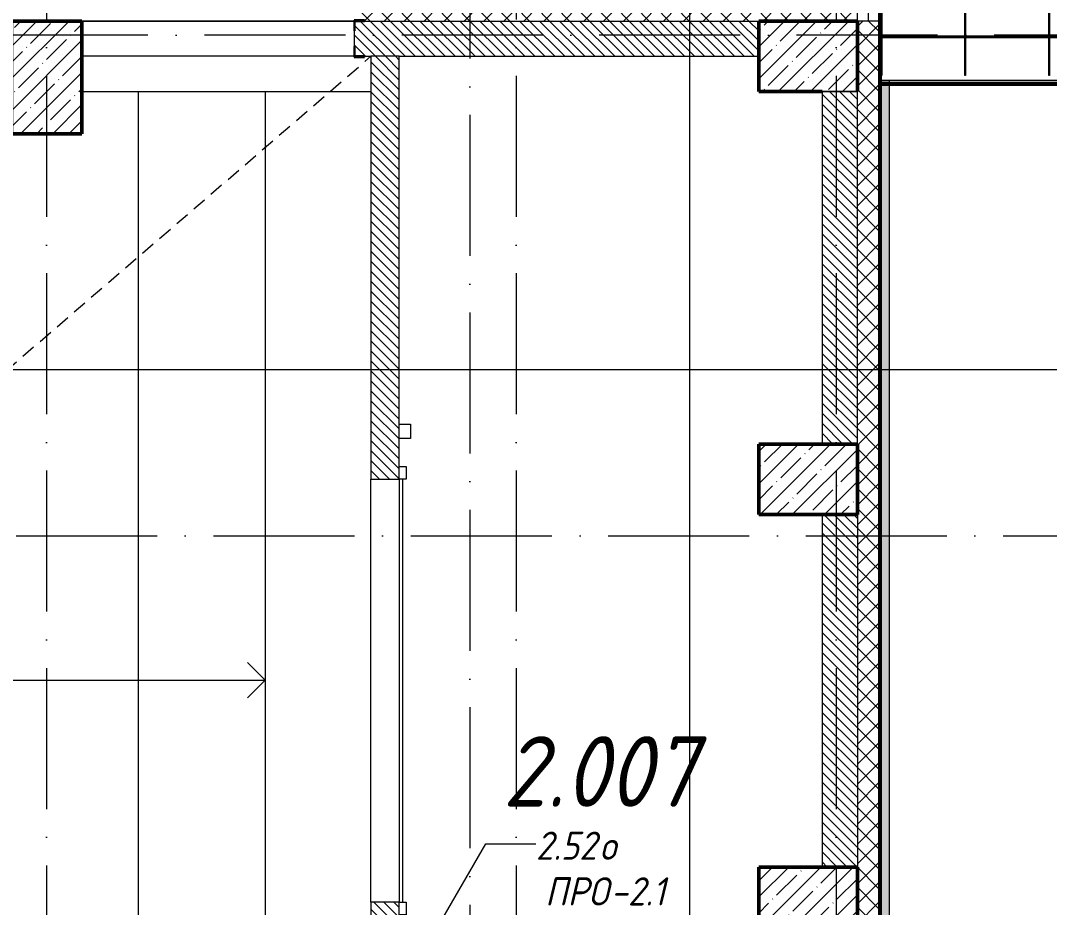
# Model space of a CAD drawing. Header units: millimetres. Extents: x -537608 to 253996, y -217170 to 186033.
# Drawn here: x -166883 to -159586, y 34018 to 40308 of the extents above; entities that cross this region are included whole.
import ezdxf

# ---------------------------------------------------------------- set-up
doc = ezdxf.new("R2010")
doc.units = ezdxf.units.MM
doc.linetypes.add('200_ШТРИХ_ш1п0_6_', pattern=[160, 100, -60])
doc.linetypes.add('50_200_ШТРИХ_1Т_ш5_п1_п1_', pattern=[1400, 1000, -200, 0, -200])
for name, color, linetype, lineweight in [('A-DETL-____-OTLN-3', 7, '200_ШТРИХ_ш1п0_6_', 9), ('A-DOOR-____-MCUT', 7, 'Continuous', 13), ('A-DOOR-____-OTLN', 7, 'Continuous', 9), ('A-FLOR-____-OTLN', 7, 'Continuous', 9), ('A-GENM-____-IDEN', 7, 'Continuous', 9), ('A-GENM-____-MCUT', 7, 'Continuous', 25), ('A-GENM-____-OTLN', 7, 'Continuous', 9), ('A-GENM-____-OTLN-1', 7, 'Continuous', 25), ('A-GLAZ-____-IDEN', 7, 'Continuous', 9), ('A-GLAZ-____-OTLN', 7, 'Continuous', 9), ('A-WALL-____-MCUT', 7, 'Continuous', 13), ('A-WALL-____-MCUT-1', 7, 'Continuous', 9), ('A-WALL-____-OTLN', 7, 'Continuous', 9), ('A-WALL-____-PATT-1', 7, 'Continuous', 9), ('A-WALL-FNSH-MCUT-1', 7, 'Continuous', 9), ('E-ELEC-EQPM-OTLN', 7, 'Continuous', 9), ('I-WALL-____-OTLN', 7, 'Continuous', 9), ('S-COLS-____-MCUT', 7, 'Continuous', 50), ('S-COLS-____-OTLN', 7, 'Continuous', 9), ('S-GRID-____-OTLN-1', 7, '50_200_ШТРИХ_1Т_ш5_п1_п1_', 9), ('S-STRS-____-OTLN-1', 7, 'Continuous', 9), ('Марки помещений', 7, 'Continuous', 9)]:
    doc.layers.add(name, color=color, linetype=linetype, lineweight=lineweight)
doc.layers.add('A-GLAZ-____-OTLN-1', color=7, linetype='Continuous', lineweight=9, true_color=0xc0c0c0)
doc.layers.add('G-____-____-SYMB-1', color=9, linetype='Continuous', lineweight=9, true_color=0x808080)
doc.styles.add('ISOCPEUR_I_11', font='isocpeui.ttf', dxfattribs={"width": 0.9, "height": 200})
doc.styles.add('ISOCPEUR_I_2', font='isocpeui.ttf', dxfattribs={"width": 0.9, "height": 140})
pattern_1 = [(135, (-184647.673, -45376.493), (-35.35534, -35.35534), [])]
pattern_2 = [(45, (-184647.67, -45376.49), (-70.71068, 70.71068), []), (135, (-184647.67, -45376.49), (-70.71068, -70.71068), [])]

# ---------------------------------------------------------------- blocks, each defined once
blk = doc.blocks.new('141_Фартук_СКБ - 141_Фартук_СКБ_вентфасад-30031396-АР1_План отверстий 2 этажа в осях 1-64_Ю-ЯЯ')
at = {"layer": 'A-GENM-____-MCUT'}
for p, q in [((26160, 757.8), (0, 757.8)), ((0, 756.7), (26160, 756.7)), ((26160, 756.7), (26160, 757.8))]:
    blk.add_line(p, q, dxfattribs=at)
at = {"layer": 'A-GENM-____-OTLN'}
for p, q in [((0, 765.2), (26160, 765.2)), ((0, 752.5), (26160, 752.5)), ((0, 743.4), (26160, 743.4)), ((0, 742.6), (26160, 742.6))]:
    blk.add_line(p, q, dxfattribs=at)
blk = doc.blocks.new('Элемент крепления - Пластина-30015157-АР1_План отверстий 2 этажа в осях 1-64_Ю-ЯЯ')
at = {"layer": 'A-GENM-____-OTLN'}
for p, q in [((25651.1, 85294), (25651.1, 85988)), ((25651.1, 85988), (25656.1, 85988)), ((25656.1, 85988), (25656.1, 85294)), ((25656.1, 85294), (25651.1, 85294))]:
    blk.add_line(p, q, dxfattribs=at)
blk = doc.blocks.new('Швеллер - 140х58-30031487-АР1_План отверстий 2 этажа в осях 1-64_Ю-ЯЯ')
at = {"layer": 'A-GENM-____-MCUT'}
for p, q in [((-12488, -71), (-13077.5, -71)), ((-11893.4, -71), (-12483, -71)), ((-11298.9, -71), (-11888.4, -71)), ((-13077.5, -75), (-12488, -75)), ((-12483, -75), (-11893.4, -75)), ((-11888.4, -75), (-11298.9, -75))]:
    blk.add_line(p, q, dxfattribs=at)
blk = doc.blocks.new('BSC_Колонна _Прямоугольная - 500х800-V64-АР1_План отверстий 2 этажа в осях 1-64_Ю-ЯЯ')
at = {"layer": 'S-COLS-____-OTLN'}
h = blk.add_hatch(dxfattribs=at)
h.set_pattern_fill('FP_75', color=256, style=0, pattern_type=2)
h.set_pattern_definition([(45, (-17950, -85281.04), (-114.04925, 114.04925), []), (45, (-17835.95, -85281.04), (-114.04925, 114.04925), [201.613, -40.323, 3.353, -36.97])])
h.paths.add_polyline_path([(-250, -400), (250, -400), (250, 400), (-250, 400)], flags=0)
at = {"layer": 'S-COLS-____-MCUT'}
for p, q in [((250, 400), (-250, 400)), ((-250, 400), (-250, -400)), ((250, -400), (250, 400)), ((-250, -400), (250, -400))]:
    blk.add_line(p, q, dxfattribs=at)
blk = doc.blocks.new('BSC_Колонна _Прямоугольная - 500х700-V68-АР1_План отверстий 2 этажа в осях 1-64_Ю-ЯЯ')
at = {"layer": 'S-COLS-____-OTLN'}
h = blk.add_hatch(dxfattribs=at)
h.set_pattern_fill('FP_80', color=256, style=0, pattern_type=2)
h.set_pattern_definition([(315, (-79431.04, 23350), (114.04925, 114.04925), []), (315, (-79431.04, 23235.95), (114.04925, 114.04925), [201.613, -40.323, 3.353, -36.97])])
h.paths.add_polyline_path([(-250, -350), (250, -350), (250, 350), (-250, 350)], flags=0)
at = {"layer": 'S-COLS-____-MCUT'}
for p, q in [((250, 350), (-250, 350)), ((-250, 350), (-250, -350)), ((250, -350), (250, 350)), ((-250, -350), (250, -350))]:
    blk.add_line(p, q, dxfattribs=at)
blk = doc.blocks.new('BSC_Колонна _Прямоугольная - 500х700-V69-АР1_План отверстий 2 этажа в осях 1-64_Ю-ЯЯ')
at = {"layer": 'S-COLS-____-OTLN'}
h = blk.add_hatch(dxfattribs=at)
h.set_pattern_fill('FP_81', color=256, style=0, pattern_type=2)
h.set_pattern_definition([(315, (-82431.04, 23350), (114.04925, 114.04925), []), (315, (-82431.04, 23235.95), (114.04925, 114.04925), [201.613, -40.323, 3.353, -36.97])])
h.paths.add_polyline_path([(-250, -350), (250, -350), (250, 350), (-250, 350)], flags=0)
at = {"layer": 'S-COLS-____-MCUT'}
for p, q in [((250, 350), (-250, 350)), ((-250, 350), (-250, -350)), ((250, -350), (250, 350)), ((-250, -350), (250, -350))]:
    blk.add_line(p, q, dxfattribs=at)
blk = doc.blocks.new('DM_Штора_Противопожарная_Doormaster_EI-60 - ш_3000 х в_1200-27470059-АР1_План отверстий 2 этажа в осях 1-64_Ю-ЯЯ')
at = {"layer": 'A-DOOR-____-MCUT'}
for p, q in [((-1465, -100), (-1375, -100)), ((-1465, -150), (-1465, -100)), ((-1375, -100), (-1375, -150)), ((-1375, -125), (1625, -125)), ((1625, -100), (1715, -100)), ((1625, -150), (1625, -100)), ((1715, -100), (1715, -150)), ((-1375, -150), (-1465, -150)), ((1715, -150), (1625, -150))]:
    blk.add_line(p, q, dxfattribs=at)
at = {"layer": 'E-ELEC-EQPM-OTLN'}
for p, q in [((1915, -180), (1915, -100)), ((1915, -100), (2015, -100)), ((2015, -100), (2015, -180)), ((2015, -180), (1915, -180))]:
    blk.add_line(p, q, dxfattribs=at)
blk = doc.blocks.new('Фахверк_СКБ_Уголок - 250_2700-27497298-АР1_План отверстий 2 этажа в осях 1-64_Ю-ЯЯ')
at = {"layer": 'A-GENM-____-MCUT'}
for p, q in [((200, 181), (125, 181)), ((125, 181), (125, 106)), ((131, 106), (131, 175)), ((131, 175), (200, 175)), ((200, 175), (200, 181)), ((125, 106), (131, 106)), ((131, -6), (125, -6)), ((125, -6), (125, -81)), ((131, -75), (131, -6)), ((125, -81), (200, -81)), ((200, -75), (131, -75)), ((200, -81), (200, -75))]:
    blk.add_line(p, q, dxfattribs=at)
blk = doc.blocks.new('Отлив_СКБ1 - Отлив_Фасады на кровле-32719945-АР1_План отверстий 2 этажа в осях 1-64_Ю-ЯЯ')
at = {"layer": 'A-GLAZ-____-OTLN-1'}
h = blk.add_hatch(color=256, dxfattribs=at)
h.paths.add_polyline_path([(17312, 170), (17254, 228), (9745, 228), (9745, 170), (14782, 170), (14782, 204), (16582, 204), (16582, 170), (17141.2, 170)], flags=0)
h.paths.add_polyline_path([(9682, 228), (9008, 228), (9008, 170), (9682, 170)], flags=0)
h.paths.add_polyline_path([(8945, 170), (8945, 228), (40.2, 228), (40.2, 170), (8665.5, 170)], flags=0)
h.paths.add_polyline_path([(17.6, 170), (17.6, 228), (2, 228), (2, 170)], flags=0)
at = {"layer": 'A-GLAZ-____-OTLN'}
for p, q in [((17.6, 228), (2, 228)), ((8945, 228), (40.2, 228))]:
    blk.add_line(p, q, dxfattribs=at)

msp = doc.modelspace()

# ---------------------------------------------------------------- hatches: boundary and pattern name
at = {"layer": 'A-WALL-____-PATT-1'}
h = msp.add_hatch(dxfattribs=at)
h.set_pattern_fill('FP_1', color=256, style=0, pattern_type=2)
h.set_pattern_definition(pattern_2)
h.paths.add_polyline_path([(-161647.6725, 40304.5485), (-160947.6725, 40304.5485), (-160947.6725, 40404.5485), (-164517.6725, 40404.5485), (-164517.6725, 40310.5485), (-164442.6725, 40310.5485), (-164442.6725, 40304.5485), (-161685.345, 40304.5485)], flags=0)
h.paths.add_polyline_path([(-174747.6725, 40304.5485), (-174092.6725, 40304.5485), (-174092.6725, 40310.5485), (-174017.6725, 40310.5485), (-174017.6725, 40404.5485), (-187097.6725, 40404.5485), (-187097.6725, 40304.5485), (-175247.6725, 40304.5485)], flags=0)
h = msp.add_hatch(dxfattribs=at)
h.set_pattern_fill('FP_6', color=256, style=0, pattern_type=2)
h.set_pattern_definition(pattern_1)
h.paths.add_polyline_path([(-161647.6725, 40054.5485), (-161647.6725, 40304.5485), (-164511.6725, 40304.5485), (-164511.6725, 40235.5485), (-164517.6725, 40235.5485), (-164517.6725, 40123.5485), (-164511.6725, 40123.5485), (-164511.6725, 40054.5485), (-161685.345, 40054.5485)], flags=0)
h = msp.add_hatch(dxfattribs=at)
h.set_pattern_fill('FP_1', color=256, style=0, pattern_type=2)
h.set_pattern_definition(pattern_2)
h.paths.add_polyline_path([(-160947.6725, 22554.5485), (-160797.6725, 22554.5485), (-160797.6725, 23304.5485), (-160941.6725, 23304.5485), (-160941.6725, 23229.5485), (-160947.6725, 23229.5485), (-160947.6725, 23148.9848)], flags=0)
h.paths.add_polyline_path([(-160797.6725, 25104.5485), (-160797.6725, 30141.5485), (-160884.6725, 30141.5485), (-160884.6725, 30135.5485), (-160947.6725, 30135.5485), (-160947.6725, 25179.5485), (-160941.6725, 25179.5485), (-160941.6725, 25104.5485), (-160801.5946, 25104.5485)], flags=0)
h.paths.add_polyline_path([(-160941.6725, 30141.5485), (-160932.6725, 30141.5485), (-160932.6725, 30163.5485), (-160941.6725, 30162.8917)], flags=0)
h.paths.add_polyline_path([(-160937.6725, 30173.5485), (-160932.6725, 30174.2054), (-160931.8831, 30204.5485), (-160797.6725, 30204.5485), (-160797.6725, 30878.5485), (-160932.6725, 30878.5485), (-160932.6725, 30941.5485), (-160941.6725, 30941.5485), (-160941.6725, 30884.5485), (-160947.6725, 30884.5485), (-160947.6725, 30694.5485), (-160927.6725, 30693.8786), (-160927.6725, 30684.5485), (-160947.6725, 30683.8917), (-160947.6725, 30198.5485), (-160941.6725, 30198.5485), (-160941.6725, 30174.2054), (-160937.6725, 30174.2054)], flags=0)
h.paths.add_polyline_path([(-160884.6725, 30941.5485), (-160797.6725, 30941.5485), (-160797.6725, 40304.5485), (-160947.6725, 40304.5485), (-160947.6725, 30947.5485), (-160884.6725, 30947.5485)], flags=0)
h = msp.add_hatch(dxfattribs=at)
h.set_pattern_fill('FP_6', color=256, style=0, pattern_type=2)
h.set_pattern_definition(pattern_1)
h.paths.add_polyline_path([(-164197.6725, 31104.5485), (-164197.6725, 34054.5485), (-164397.6725, 34054.5485), (-164397.6725, 31104.5485)], flags=0)
h.paths.add_polyline_path([(-164397.6725, 37054.5485), (-164197.6725, 37054.5485), (-164197.6725, 40054.5485), (-164397.6725, 40054.5485), (-164397.6725, 37144.5485)], flags=0)
h = msp.add_hatch(dxfattribs=at)
h.set_pattern_fill('FP_6', color=256, style=0, pattern_type=2)
h.set_pattern_definition(pattern_1)
h.paths.add_polyline_path([(-160947.6725, 37304.5485), (-160947.6725, 39804.5485), (-161197.6725, 39804.5485), (-161197.6725, 37304.5485)], flags=0)
h = msp.add_hatch(dxfattribs=at)
h.set_pattern_fill('FP_6', color=256, style=0, pattern_type=2)
h.set_pattern_definition(pattern_1)
h.paths.add_polyline_path([(-160947.6725, 34304.5485), (-160947.6725, 36804.5485), (-161197.6725, 36804.5485), (-161197.6725, 34304.5485)], flags=0)
at = {"layer": 'S-COLS-____-OTLN'}
h = msp.add_hatch(dxfattribs=at)
h.set_pattern_fill('FP_13', color=256, style=0, pattern_type=2)
h.set_pattern_definition([(45, (-184647.67, -45376.5), (-114.04925, 114.04925), []), (45, (-184533.62, -45376.5), (-114.04925, 114.04925), [201.612, -40.322, 3.353, -36.97])])
h.paths.add_polyline_path([(-161197.6725, 39804.5485), (-160947.6725, 39804.5485), (-160947.6725, 40304.5485), (-161647.6725, 40304.5485), (-161647.6725, 39804.5485)], flags=0)

# ---------------------------------------------------------------- linework, layer by layer
at = {"layer": 'A-DETL-____-OTLN-3'}
msp.add_line((-177047.6725, 29154.5485), (-164397.6725, 40054.5485), dxfattribs=at)
at = {"layer": 'A-FLOR-____-OTLN'}
msp.add_line((-160777.6725, 39884.5485), (-134617.6725, 39884.5485), dxfattribs=at)
at = {"layer": 'A-GLAZ-____-IDEN'}
for p, q in [((-163997.6725, 33754.5485), (-163582.7323, 34468.3123)), ((-163582.7323, 34468.3123), (-163227.7638, 34468.3123))]:
    msp.add_line(p, q, dxfattribs=at)
at = {"layer": 'A-WALL-____-MCUT'}
for p, q in [((-160947.6725, 40304.5485), (-160947.6725, 40534.5485)), ((-161647.6725, 40304.5485), (-160947.6725, 40304.5485)), ((-161647.6725, 40054.5485), (-161647.6725, 40304.5485)), ((-164517.6725, 40235.5485), (-164517.6725, 40123.5485)), ((-164442.6725, 40054.5485), (-164397.6725, 40054.5485)), ((-164397.6725, 40054.5485), (-164397.6725, 37054.5485)), ((-164197.6725, 37444.5485), (-164197.6725, 40054.5485)), ((-164197.6725, 40054.5485), (-161647.6725, 40054.5485)), ((-161197.6725, 39804.5485), (-161197.6725, 37304.5485)), ((-160947.6725, 37304.5485), (-160947.6725, 39804.5485)), ((-164197.6725, 37144.5485), (-164197.6725, 37344.5485)), ((-164397.6725, 37054.5485), (-164197.6725, 37054.5485)), ((-161197.6725, 36804.5485), (-161197.6725, 34304.5485)), ((-160947.6725, 36804.5485), (-160947.6725, 34304.5485)), ((-164397.6725, 34054.5485), (-164397.6725, 31104.5485)), ((-164197.6725, 34054.5485), (-164397.6725, 34054.5485))]:
    msp.add_line(p, q, dxfattribs=at)
at = {"layer": 'A-WALL-____-MCUT-1'}
for p, q in [((-160791.6725, 30941.5485), (-160791.6725, 40553.5485)), ((-160785.6725, 30941.5485), (-160785.6725, 40553.5485)), ((-164442.6725, 40304.5485), (-161647.6725, 40304.5485)), ((-160947.6725, 40304.5485), (-160947.6725, 39804.5485)), ((-160797.6725, 40304.5485), (-160947.6725, 40304.5485)), ((-164197.6725, 40054.5485), (-164397.6725, 40054.5485)), ((-160947.6725, 39804.5485), (-161197.6725, 39804.5485))]:
    msp.add_line(p, q, dxfattribs=at)
at = {"layer": 'A-WALL-____-OTLN'}
for p, q in [((-160872.6725, 40534.5485), (-160872.6725, 40304.5485)), ((-164517.6725, 40304.5485), (-166447.6725, 40304.5485)), ((-166447.6725, 40304.5485), (-164517.6725, 40304.5485)), ((-164517.6725, 40054.5485), (-166447.6725, 40054.5485))]:
    msp.add_line(p, q, dxfattribs=at)
at = {"layer": 'A-WALL-FNSH-MCUT-1'}
for p, q in [((-160797.6725, 40553.5485), (-160797.6725, 30941.5485)), ((-160777.6725, 30941.5485), (-160777.6725, 39917.5485))]:
    msp.add_line(p, q, dxfattribs=at)
at = {"layer": 'G-____-____-SYMB-1'}
for p, q in [((-162137.6725, 41312.058), (-162137.6725, 9545.0318)), ((-189618.2955, 37832.5591), (-80118.4069, 37832.5591))]:
    msp.add_line(p, q, dxfattribs=at)
at = {"layer": 'I-WALL-____-OTLN'}
for p, q in [((-164397.6725, 34054.5485), (-164397.6725, 37054.5485)), ((-164197.6725, 37054.5485), (-164197.6725, 34054.5485))]:
    msp.add_line(p, q, dxfattribs=at)
at = {"layer": 'S-COLS-____-MCUT'}
for p, q in [((-160947.6725, 40304.5485), (-161647.6725, 40304.5485)), ((-161647.6725, 40304.5485), (-161647.6725, 39804.5485)), ((-160947.6725, 39804.5485), (-160947.6725, 40304.5485)), ((-161647.6725, 39804.5485), (-161197.6725, 39804.5485))]:
    msp.add_line(p, q, dxfattribs=at)
at = {"layer": 'S-COLS-____-OTLN'}
msp.add_line((-161197.6725, 39804.5485), (-160947.6725, 39804.5485), dxfattribs=at)
at = {"layer": 'S-GRID-____-OTLN-1'}
for p, q in [((-166697.6725, 45516.3579), (-166697.6725, 7515.0943)), ((-163367.6725, 45516.3579), (-163367.6725, 31870.8368)), ((-161097.6725, 45516.3579), (-161097.6725, 21298.9903)), ((-163697.6725, 45238.424), (-163697.6725, 7515.0943)), ((-80573.2659, 40204.5485), (-189316.4427, 40204.5485)), ((-189316.4427, 36654.5485), (-80573.2659, 36654.5485))]:
    msp.add_line(p, q, dxfattribs=at)
at = {"layer": 'S-STRS-____-OTLN-1'}
for p, q in [((-166447.6725, 39804.5485), (-166047.6725, 39804.5485)), ((-166047.6725, 39804.5485), (-165147.6725, 39804.5485)), ((-166047.6725, 39804.5485), (-166047.6725, 30954.5485)), ((-166047.6725, 39804.5485), (-166047.6725, 30954.5485)), ((-165147.6725, 39804.5485), (-164397.6725, 39804.5485)), ((-165147.6725, 39804.5485), (-165147.6725, 30954.5485)), ((-165147.6725, 39804.5485), (-165147.6725, 30954.5485)), ((-165147.6725, 35629.5485), (-165272.6725, 35754.5485)), ((-166947.6725, 35629.5485), (-166047.6725, 35629.5485)), ((-166047.6725, 35629.5485), (-165147.6725, 35629.5485)), ((-165147.6725, 35629.5485), (-165272.6725, 35504.5485))]:
    msp.add_line(p, q, dxfattribs=at)

# ---------------------------------------------------------------- block references
at = {"layer": 'A-DOOR-____-OTLN', "rotation": 89.99999999999991}
msp.add_blockref('DM_Штора_Противопожарная_Doormaster_EI-60 - ш_3000 х в_1200-27470059-АР1_План отверстий 2 этажа в осях 1-64_Ю-ЯЯ', (-164297.6725, 35429.5485), dxfattribs=at)
at = {"layer": 'A-GENM-____-OTLN'}
for name, p in [('Элемент крепления - Пластина-30015157-АР1_План отверстий 2 этажа в осях 1-64_Ю-ЯЯ', (-186431.3089, -45376.4934)), ('Элемент крепления - Пластина-30015157-АР1_План отверстий 2 этажа в осях 1-64_Ю-ЯЯ', (-185836.7634, -45376.4934)), ('Элемент крепления - Пластина-30015157-АР1_План отверстий 2 этажа в осях 1-64_Ю-ЯЯ', (-185242.218, -45376.4934)), ('Швеллер - 140х58-30031487-АР1_План отверстий 2 этажа в осях 1-64_Ю-ЯЯ', (-147697.6725, 40264.5485))]:
    msp.add_blockref(name, p, dxfattribs=at)
at = {"layer": 'A-GENM-____-OTLN', "rotation": 180}
msp.add_blockref('141_Фартук_СКБ - 141_Фартук_СКБ_вентфасад-30031396-АР1_План отверстий 2 этажа в осях 1-64_Ю-ЯЯ', (-134617.6725, 40611.5485), dxfattribs=at)
at = {"layer": 'A-GENM-____-OTLN-1'}
msp.add_blockref('Фахверк_СКБ_Уголок - 250_2700-27497298-АР1_План отверстий 2 этажа в осях 1-64_Ю-ЯЯ', (-164642.6725, 40129.5485), dxfattribs=at)
at = {"layer": 'A-GLAZ-____-OTLN', "rotation": 269.9999999999997}
msp.add_blockref('Отлив_СКБ1 - Отлив_Фасады на кровле-32719945-АР1_План отверстий 2 этажа в осях 1-64_Ю-ЯЯ', (-160947.6725, 39886.5485), dxfattribs=at)
at = {"layer": 'S-COLS-____-OTLN'}
msp.add_blockref('BSC_Колонна _Прямоугольная - 500х800-V64-АР1_План отверстий 2 этажа в осях 1-64_Ю-ЯЯ', (-166697.6725, 39904.5485), dxfattribs=at)
at = {"layer": 'S-COLS-____-OTLN', "rotation": 89.9999999999999}
for name, p in [('BSC_Колонна _Прямоугольная - 500х700-V69-АР1_План отверстий 2 этажа в осях 1-64_Ю-ЯЯ', (-161297.6725, 37054.5485)), ('BSC_Колонна _Прямоугольная - 500х700-V68-АР1_План отверстий 2 этажа в осях 1-64_Ю-ЯЯ', (-161297.6725, 34054.5485))]:
    msp.add_blockref(name, p, dxfattribs=at)

# ---------------------------------------------------------------- texts
at = {"layer": 'A-GENM-____-IDEN', "char_height": 200, "attachment_point": 1, "style": 'ISOCPEUR_I_11'}
for s, insert, width in [('ПРО', (-163162.6204, 34231.6646), 562.784625), ('-2.1', (-162698.2767, 34231.6646), 505.063125)]:
    msp.add_mtext(s, dxfattribs=dict(at, insert=insert, width=width))
at = {"layer": 'A-GLAZ-____-IDEN', "char_height": 200, "attachment_point": 1, "style": 'ISOCPEUR_I_11'}
for s, insert, width in [('2.52', (-163227.7638, 34555.9269), 548.35425), ('\\fISOCPEUR|b0|i1|c204|p34|;\\W.9;о', (-162775.3263, 34555.9269), 158.734125)]:
    msp.add_mtext(s, dxfattribs=dict(at, insert=insert, width=width))
at = {"layer": 'Марки помещений', "insert": (-163463.5403, 35232.5085), "char_height": 500, "width": 785.65375, "attachment_point": 1, "style": 'ISOCPEUR_I_2'}
msp.add_mtext('2.007', dxfattribs=at)

doc.saveas('drawing.dxf')
